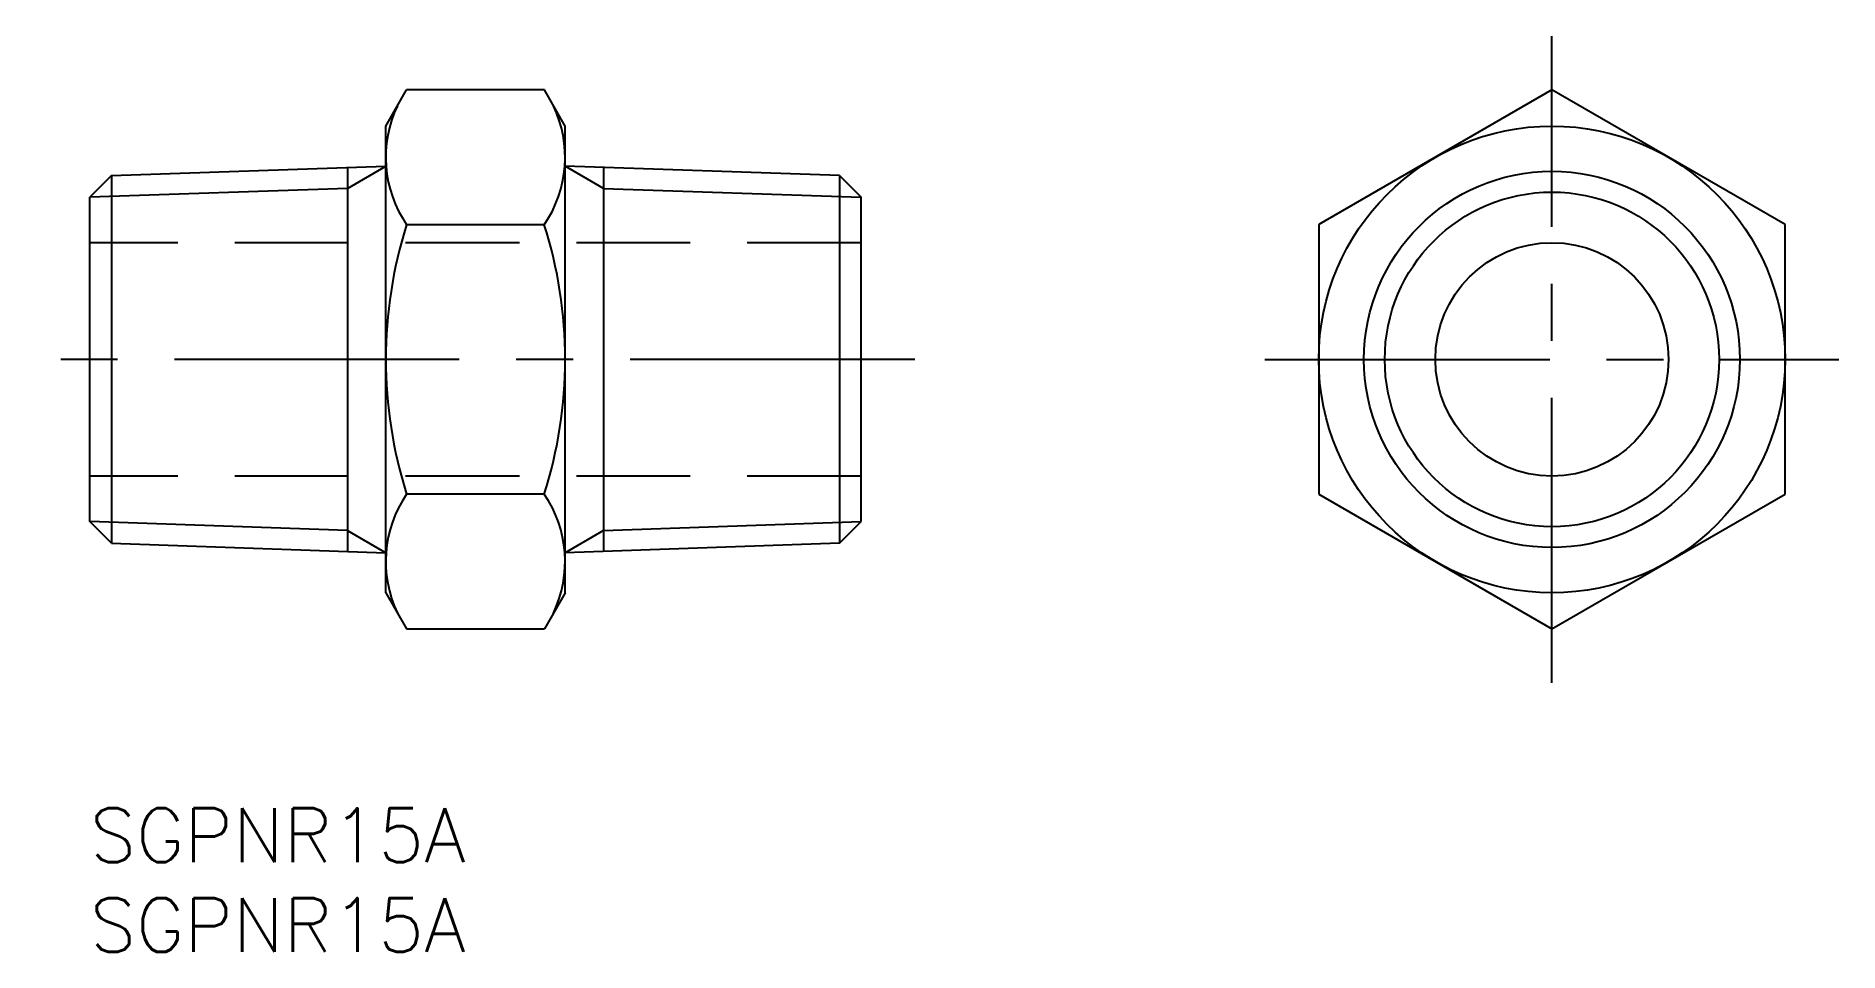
# Model space of a CAD drawing. Extents: x -3 to 98, y -8 to 43.
import ezdxf

# ---------------------------------------------------------------- set-up
doc = ezdxf.new("R2010")
doc.units = 0
doc.header["$LTSCALE"] = 0.5
doc.linetypes.add('CENTER', pattern=[50.8, 31.75, -6.35, 6.35, -6.35])
doc.linetypes.add('DASHED', pattern=[19.05, 12.7, -6.35])
for name, color, linetype in [('MSM_CENTER', 1, 'CENTER'), ('MSM_CONTINUOUS', 7, 'CONTINUOUS'), ('MSM_DASHED', 4, 'DASHED'), ('MSM_NARROW', 5, 'CONTINUOUS'), ('MSM_PART_NUMBER', 7, 'CONTINUOUS')]:
    doc.layers.add(name, color=color, linetype=linetype)
doc.styles.get("Standard").update_dxf_attribs({"font": 'txt.shx', "height": 3, "bigfont": 'bigfont.shx'})

msp = doc.modelspace()

# ---------------------------------------------------------------- linework, layer by layer
at = {"layer": 'MSM_CENTER'}
for p, q in [((81.52, 7), (81.52, 43.02)), ((46, 25.01), (-3, 25.01)), ((65.52, 25.01), (97.52, 25.01))]:
    msp.add_line(p, q, dxfattribs=at)
at = {"layer": 'MSM_CONTINUOUS'}
for p, q in [((16.5, 38.01), (17.66, 40.02)), ((25.34, 40.02), (17.66, 40.02)), ((26.5, 38.01), (25.34, 40.02)), ((81.52, 40.02), (68.52, 32.52)), ((94.52, 32.52), (81.52, 40.02)), ((16.5, 12.01), (16.5, 38.01)), ((26.5, 12.01), (26.5, 38.01)), ((1.2, 35.25), (0, 34.04)), ((1.2, 35.25), (16.5, 35.78)), ((1.2, 35.25), (1.2, 14.78)), ((14.36, 35.71), (14.36, 14.32)), ((41.8, 35.25), (26.5, 35.78)), ((28.64, 35.71), (28.64, 14.32)), ((41.8, 35.25), (41.8, 14.78)), ((41.8, 35.25), (43, 34.04)), ((0, 15.98), (0, 34.04)), ((43, 15.98), (43, 34.04)), ((17.66, 32.52), (25.34, 32.52)), ((68.52, 32.52), (68.52, 17.51)), ((94.52, 17.51), (94.52, 32.52)), ((25.34, 17.51), (17.66, 17.51)), ((68.52, 17.51), (81.52, 10)), ((81.52, 10), (94.52, 17.51)), ((1.2, 14.78), (0, 15.98)), ((41.8, 14.78), (43, 15.98)), ((1.2, 14.78), (16.5, 14.24)), ((41.8, 14.78), (26.5, 14.24)), ((16.5, 12.01), (17.66, 10)), ((26.5, 12.01), (25.34, 10)), ((17.66, 10), (25.34, 10))]:
    msp.add_line(p, q, dxfattribs=at)
for radius in [13, 10.48, 6.5]:
    msp.add_circle((81.52, 25.01), radius, dxfattribs=at)
for centre, radius, start, end in [((23.15, 36.27), 6.65, 154.3842, 214.3842), ((19.85, 36.27), 6.65, 325.6158, 25.6158), ((41.34, 25.01), 24.84, 162.412, 197.588), ((1.66, 25.01), 24.84, 342.412, 17.588), ((23.15, 13.75), 6.65, 145.6158, 205.6158), ((19.85, 13.75), 6.65, 334.3842, 34.3842)]:
    msp.add_arc(centre, radius, start, end, dxfattribs=at)
at = {"layer": 'MSM_DASHED'}
for p, q in [((43, 31.51), (0, 31.51)), ((43, 18.51), (0, 18.51))]:
    msp.add_line(p, q, dxfattribs=at)
at = {"layer": 'MSM_NARROW'}
for p, q in [((14.36, 34.54), (16.5, 35.78)), ((28.64, 34.54), (26.5, 35.78)), ((14.36, 34.54), (0, 34.04)), ((28.64, 34.54), (43, 34.04)), ((14.36, 15.48), (0, 15.98)), ((14.36, 15.48), (16.5, 14.24)), ((28.64, 15.48), (26.5, 14.24)), ((28.64, 15.48), (43, 15.98))]:
    msp.add_line(p, q, dxfattribs=at)
msp.add_circle((81.52, 25.01), 9.32, dxfattribs=at)

# ---------------------------------------------------------------- texts
at = {"layer": 'MSM_PART_NUMBER'}
for p in [(0, -3), (0, -8)]:
    msp.add_text('SGPNR15A', height=3, dxfattribs=at).set_placement(p)

doc.saveas('drawing.dxf')
